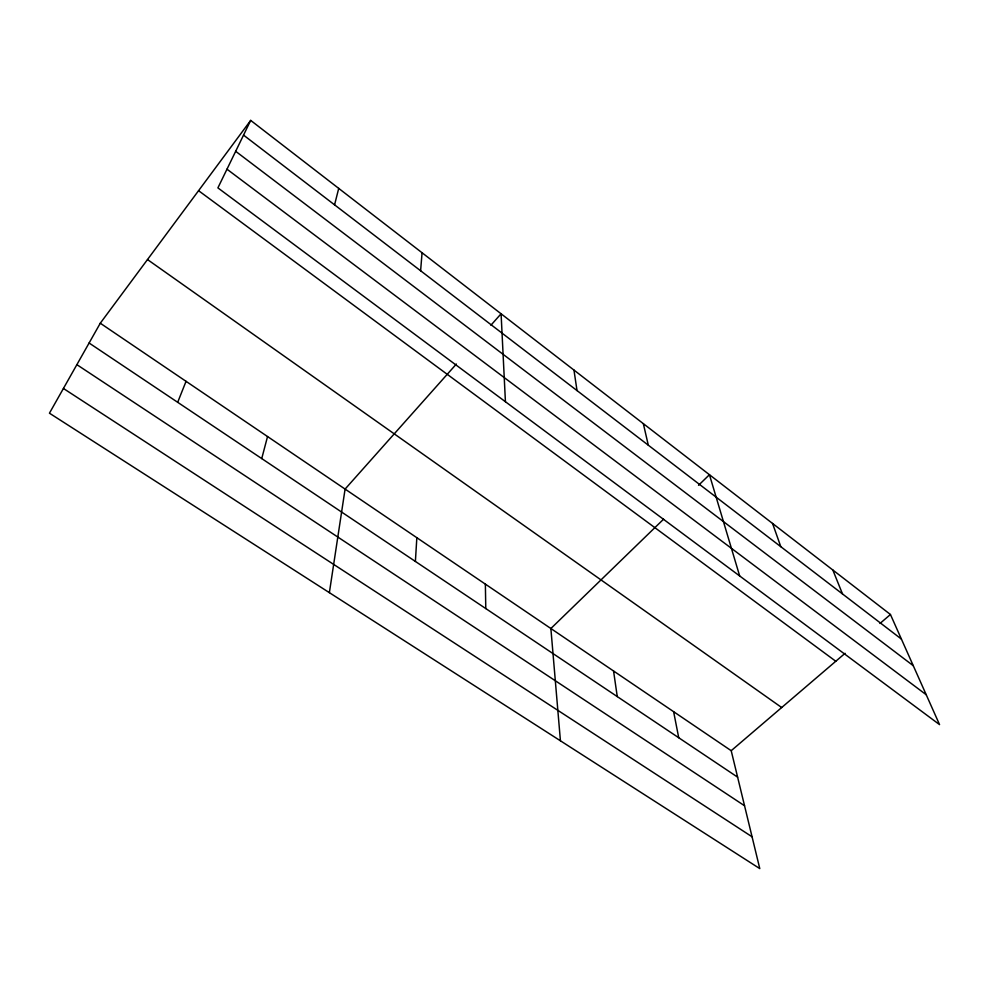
<?xml version="1.0" encoding="UTF-8"?>
<svg xmlns="http://www.w3.org/2000/svg" width="989" height="989" viewBox="0 0 989 989"><rect width="100%" height="100%" fill="white"/><g stroke="black" fill="none" stroke-linecap="round" stroke-linejoin="round"><path stroke-width="1.48" d="M415.392 561.443L416.839 537.695M420.609 270.763L422.068 252.764M329.374 592.658L345.087 489.085L456.374 364.039M334.566 204.859L338.72 188.392M261.739 458.575L267.537 436.545M177.686 402.313L186.043 381.334M250.687 120.398L217.901 187.885L939.55 724.616L890.446 614.503L250.687 120.398L100.285 323.218L49.45 413.192L759.775 868.602L731.205 750.7L100.285 323.218M490.927 325.208L501.089 313.785L505.428 401.732M663.594 519.188L550.873 628.522L560.429 740.798M698.531 485.302L709.447 474.708L739.661 575.944M731.205 750.7L845.088 653.309M879.987 623.453L890.446 614.503M63.42 388.467L752.073 836.793M76.87 364.657L744.544 805.751M89.109 343.01L737.609 777.156M147.497 259.563L781.681 707.531M198.566 190.679L835.779 661.258M226.988 169.193L926.236 694.76M235.679 151.305L913.292 665.721M243.541 135.11L901.412 639.079M832.812 569.985L842.492 593.944M772.545 523.441L780.803 546.682M643.332 423.638L648.302 445.186M673.62 711.684L678.726 737.732M573.954 370.059L577.02 390.581M613.563 670.999L617.26 696.577M485.364 584.128L485.784 608.569"/></g></svg>
